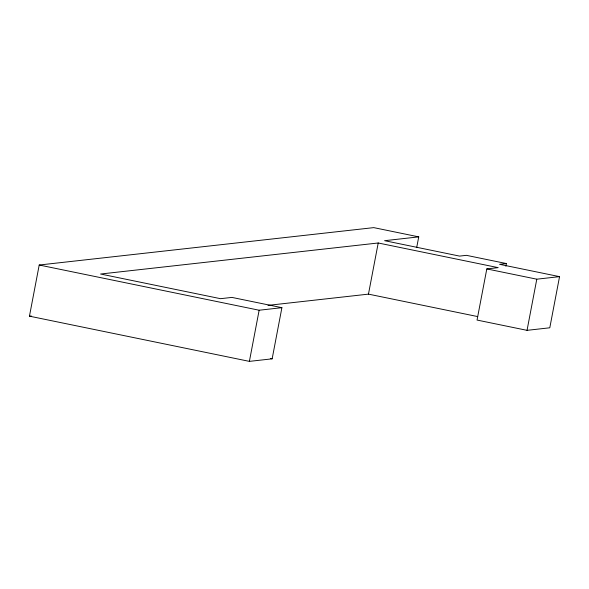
<?xml version="1.0" encoding="UTF-8"?>
<svg xmlns="http://www.w3.org/2000/svg" width="589" height="589" viewBox="0 0 589 589"><rect width="100%" height="100%" fill="white"/><g stroke="black" fill="none" stroke-linecap="round" stroke-linejoin="round"><path stroke-width="0.88" d="M505.877 266.243L506.393 263.555L499.568 264.314L559.55 276.646L549.795 327.793L527.037 330.341L477.046 320.063L486.808 268.915L498.184 267.642L378.219 242.985L100.572 274.025L220.536 298.682L231.919 297.408L281.903 307.679L272.147 358.834L249.39 361.374L29.45 316.168L39.205 265.021L373.75 227.626L418.735 236.874L416.681 247.638M249.39 361.374L259.145 310.226L281.903 307.679M267.995 305.367L368.464 294.132L378.219 242.985M527.037 330.341L536.793 279.186L559.55 276.646M418.735 236.874L384.595 240.687L459.575 256.097L466.407 255.332L506.393 263.555M29.45 316.168L31.276 315.969M486.808 268.915L536.793 279.186M368.464 294.132L477.686 316.58M39.205 265.021L259.145 310.226M270.366 358.465L272.147 358.834"/></g></svg>
